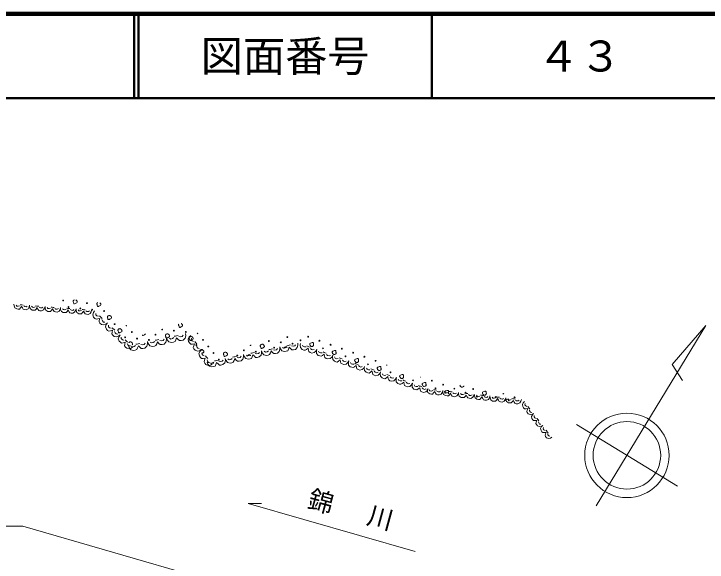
# Model space of a CAD drawing. Units: millimetres, scale not verified. Extents: x 63960 to 703960, y 389 to 360389.
# Drawn here: x 518434 to 600576, y 295449 to 360389 of the extents above; entities that cross this region are included whole.
import ezdxf
from ezdxf.enums import TextEntityAlignment as Align

# ---------------------------------------------------------------- set-up
doc = ezdxf.new("R2010")
doc.units = ezdxf.units.MM
doc.header["$LTSCALE"] = 1000
for name, color, linetype, lineweight in [('M-TTL', 2, 'Continuous', 140), ('M-TTL-LINE', 7, 'Continuous', 50), ('S-BGD', 1, 'Continuous', 13), ('S-BGD-HTXT', 6, 'Continuous', 13)]:
    doc.layers.add(name, color=color, linetype=linetype, lineweight=lineweight)
doc.layers.add('M-TTL-TXT', color=7, linetype='Continuous')
doc.styles.add('ＭＳ ゴシック', font='')
doc.styles.get('ＭＳ ゴシック').set_extended_font_data('MS Gothic')

# ---------------------------------------------------------------- blocks, each defined once
blk = doc.blocks.new('BUHIN191')
at = {"color": 1, "linetype": 'Continuous', "lineweight": 13}
for points in [[(542, -707), (364, -804), (133, -847), (-91, -760), (-207, -608), (-275, -469), (-232, -313), (-159, -122), (-366, -146), (-538, -148), (-638, -46), (-747, 95), (-793, 346), (-682, 560), (-542, 707)], [(-474, 450), (-496, 310), (-398, 183), (-259, 110)], [(-129, 131), (-63, 31), (-6, -44), (87, -158)], [(40, -272), (69, -419), (169, -550), (311, -581)]]:
    blk.add_lwpolyline(points, dxfattribs=at)
blk = doc.blocks.new('BUHIN192')
at = {"color": 1, "linetype": 'Continuous', "lineweight": 13}
for points in [[(931, -106), (875, -312), (738, -518), (509, -624), (309, -601), (154, -550), (67, -404), (-24, -209), (-157, -383), (-280, -515), (-431, -517), (-618, -496), (-841, -347), (-922, -107), (-931, 106)], [(-687, -30), (-597, -149), (-429, -168), (-272, -115)], [(-194, -2), (-69, -25), (29, -36), (183, -49)], [(235, -168), (367, -254), (539, -274), (667, -189)]]:
    blk.add_lwpolyline(points, dxfattribs=at)
blk = doc.blocks.new('BUHIN193')
at = {"color": 1, "linetype": 'Continuous', "lineweight": 13}
for points in [[(943, -330), (836, -531), (645, -713), (382, -769), (179, -698), (30, -609), (-25, -436), (-74, -212), (-253, -361), (-413, -469), (-570, -435), (-759, -369), (-956, -163), (-984, 106), (-943, 330)], [(-721, 131), (-656, -14), (-486, -73), (-310, -55)], [(-202, 44), (-78, -10), (21, -45), (179, -94)], [(205, -231), (322, -351), (496, -412), (649, -354)]]:
    blk.add_lwpolyline(points, dxfattribs=at)
blk = doc.blocks.new('BUHIN194')
at = {"color": 1, "linetype": 'Continuous', "lineweight": 13}
for points in [[(955, -354), (842, -556), (644, -738), (375, -790), (170, -714), (20, -621), (-34, -443), (-80, -215), (-265, -363), (-429, -471), (-589, -433), (-780, -362), (-978, -148), (-1001, 126), (-955, 354)], [(-733, 147), (-668, -2), (-497, -66), (-317, -51)], [(-205, 49), (-79, -9), (21, -46), (180, -99)], [(205, -239), (321, -363), (498, -429), (654, -373)]]:
    blk.add_lwpolyline(points, dxfattribs=at)
blk = doc.blocks.new('BUHIN195')
at = {"color": 1, "linetype": 'Continuous', "lineweight": 13}
for points in [[(1075, 226), (1088, -23), (1012, -303), (797, -506), (566, -554), (375, -555), (224, -424), (51, -242), (-33, -484), (-121, -677), (-289, -734), (-504, -780), (-807, -697), (-986, -460), (-1075, -226)], [(-215, -73), (-67, -53), (46, -30), (222, 13)], [(324, -100), (502, -147), (701, -105), (812, 36)], [(-753, -288), (-609, -386), (-415, -346), (-260, -229)]]:
    blk.add_lwpolyline(points, dxfattribs=at)
blk = doc.blocks.new('BUHIN196')
at = {"color": 1, "linetype": 'Continuous', "lineweight": 13}
for points in [[(636, -849), (423, -962), (147, -1010), (-118, -904), (-255, -721), (-333, -555), (-280, -369), (-191, -143), (-437, -169), (-642, -170), (-760, -47), (-888, 123), (-940, 422), (-805, 676), (-636, 849)], [(-559, 542), (-587, 375), (-472, 223), (-307, 135)], [(-152, 158), (-74, 37), (-7, -52), (102, -189)], [(45, -325), (76, -500), (194, -657), (363, -696)]]:
    blk.add_lwpolyline(points, dxfattribs=at)
blk = doc.blocks.new('BUHIN197')
at = {"color": 1, "linetype": 'Continuous', "lineweight": 13}
for points in [[(1131, 236), (1145, -27), (1064, -321), (837, -534), (594, -585), (393, -585), (235, -447), (53, -255), (-36, -509), (-129, -712), (-305, -772), (-532, -819), (-851, -732), (-1039, -482), (-1131, -236)], [(-226, -77), (-71, -56), (48, -31), (233, 13)], [(341, -106), (528, -156), (738, -112), (854, 36)], [(-793, -301), (-642, -405), (-438, -363), (-275, -240)]]:
    blk.add_lwpolyline(points, dxfattribs=at)
blk = doc.blocks.new('BUHIN198')
at = {"color": 1, "linetype": 'Continuous', "lineweight": 13}
for points in [[(754, -707), (569, -852), (312, -944), (40, -887), (-123, -735), (-226, -589), (-206, -402), (-159, -170), (-391, -236), (-587, -271), (-722, -173), (-873, -32), (-973, 247), (-887, 513), (-754, 707)], [(-628, 426), (-626, 261), (-491, 134), (-317, 78)], [(-172, 126), (-78, 23), (2, -51), (130, -164)], [(98, -304), (158, -467), (297, -598), (466, -607)]]:
    blk.add_lwpolyline(points, dxfattribs=at)
blk = doc.blocks.new('BUHIN199')
at = {"color": 1, "linetype": 'Continuous', "lineweight": 13}
for points in [[(919, -71), (871, -275), (744, -483), (523, -595), (325, -580), (171, -536), (81, -395), (-16, -207), (-140, -382), (-257, -517), (-406, -524), (-589, -509), (-815, -372), (-903, -139), (-919, 71)], [(-675, -54), (-582, -168), (-416, -181), (-264, -123)], [(-190, -8), (-67, -27), (30, -35), (182, -42)], [(238, -157), (370, -237), (540, -250), (663, -162)]]:
    blk.add_lwpolyline(points, dxfattribs=at)

msp = doc.modelspace()

# ---------------------------------------------------------------- linework, layer by layer
at = {"layer": 'M-TTL'}
msp.add_line((703960, 360389), (63960, 360389), dxfattribs=at)
at = {"layer": 'M-TTL-LINE'}
for p, q in [((532707, 360389), (532707, 350389)), ((533207, 360389), (533207, 350389)), ((567957, 360389), (567957, 350389)), ((63960, 350389), (703960, 350389))]:
    msp.add_line(p, q, dxfattribs=at)
at = {"layer": 'S-BGD'}
for p, q in [((600424, 323475), (587434, 302115)), ((600424, 323475), (596452, 318869)), ((532045, 321437), (532052, 321444)), ((596452, 318869), (597641, 316975)), ((597052, 304459), (585090, 311733)), ((546210, 302374), (547771, 302377)), ((565980, 296726), (546210, 302374))]:
    msp.add_line(p, q, dxfattribs=at)
for points in [[(525771, 326507), (525800, 326492), (525850, 326445), (525886, 326396), (525925, 326344), (525935, 326291), (525929, 326234), (525880, 326171), (525774, 326119), (525687, 326069), (525636, 326043), (525597, 326044), (525557, 326053), (525521, 326083), (525506, 326164), (525491, 326221), (525474, 326265), (525452, 326304), (525446, 326348), (525445, 326376), (525461, 326407), (525485, 326432)], [(525485, 326432), (525511, 326458), (525554, 326497), (525621, 326525)], [(528620, 326175), (528662, 326137), (528698, 326087), (528736, 326035), (528747, 325983), (528740, 325926), (528692, 325863), (528586, 325811), (528499, 325761), (528448, 325735), (528409, 325736), (528369, 325745), (528333, 325775), (528318, 325856), (528303, 325913), (528286, 325957), (528264, 325995), (528258, 326040), (528257, 326068), (528273, 326099), (528297, 326124)], [(528297, 326124), (528322, 326150), (528366, 326189), (528396, 326202)], [(538252, 323724), (538298, 323699), (538348, 323652), (538384, 323603), (538423, 323551), (538433, 323499), (538427, 323441), (538379, 323379), (538272, 323326), (538185, 323277), (538134, 323251), (538096, 323251), (538055, 323261), (538019, 323291), (538004, 323372), (537989, 323429), (537973, 323472), (537950, 323511), (537944, 323556), (537943, 323584), (537959, 323615), (537983, 323640)], [(534035, 322472), (534007, 322435), (533901, 322383), (533814, 322333), (533763, 322307), (533724, 322308), (533684, 322317), (533648, 322348)], [(532052, 321444), (532078, 321470), (532121, 321510), (532193, 321539), (532249, 321547), (532297, 321542), (532367, 321504), (532417, 321457), (532453, 321408), (532491, 321356), (532502, 321303), (532496, 321246), (532449, 321186)], [(540458, 320485), (540463, 320495), (540487, 320520)], [(540487, 320520), (540512, 320546), (540556, 320585), (540628, 320615), (540684, 320623), (540731, 320618), (540802, 320580), (540852, 320533), (540888, 320484), (540926, 320432), (540937, 320379), (540930, 320322), (540882, 320259), (540776, 320207)], [(550441, 320791), (550457, 320822), (550482, 320847)], [(550482, 320847), (550507, 320873), (550550, 320913), (550623, 320942), (550679, 320950), (550726, 320945), (550796, 320907), (550834, 320872)], [(546071, 319820), (546070, 319848), (546086, 319879), (546110, 319904)], [(546110, 319904), (546136, 319930), (546179, 319969), (546251, 319999), (546307, 320007), (546355, 320001), (546425, 319964), (546475, 319917), (546487, 319900)], [(541886, 319056), (541936, 319063), (541983, 319058), (542053, 319020), (542103, 318973)], [(571688, 316233), (571658, 316214), (571606, 316185), (571529, 316173), (571473, 316178), (571428, 316194), (571368, 316247), (571330, 316305), (571307, 316361), (571283, 316416)], [(571747, 316321), (571746, 316306), (571740, 316278), (571718, 316252), (571688, 316233)], [(569535, 315429), (569524, 315445), (569501, 315501), (569475, 315561), (569477, 315615), (569496, 315669), (569558, 315719), (569673, 315745), (569770, 315773), (569825, 315787), (569863, 315777), (569900, 315759), (569928, 315721), (569924, 315639), (569925, 315580), (569931, 315534), (569944, 315491), (569940, 315446), (569934, 315419), (569912, 315393), (569900, 315385)], [(576616, 314586), (576633, 314635), (576694, 314685), (576810, 314711), (576906, 314740), (576961, 314753), (576999, 314744), (577036, 314725), (577064, 314687), (577060, 314605), (577062, 314546), (577064, 314532)]]:
    msp.add_lwpolyline(points, dxfattribs=at)
for points in [[(529549, 324564), (529574, 324590), (529617, 324629), (529690, 324659), (529746, 324667), (529793, 324662), (529863, 324624), (529913, 324577), (529950, 324528), (529988, 324476), (529998, 324423), (529992, 324366), (529944, 324303), (529837, 324251), (529750, 324201), (529700, 324175), (529661, 324176), (529620, 324185), (529585, 324216), (529570, 324296), (529554, 324353), (529538, 324397), (529516, 324436), (529509, 324480), (529509, 324508), (529525, 324539)], [(530800, 323004), (530826, 323030), (530869, 323070), (530942, 323099), (530998, 323107), (531045, 323102), (531115, 323064), (531165, 323017), (531201, 322968), (531240, 322916), (531250, 322863), (531244, 322806), (531196, 322743), (531089, 322691), (531002, 322641), (530951, 322615), (530912, 322616), (530872, 322625), (530836, 322656), (530821, 322737), (530806, 322794), (530790, 322837), (530767, 322876), (530761, 322920), (530760, 322948), (530776, 322979)], [(536424, 322388), (536449, 322414), (536492, 322453), (536565, 322483), (536621, 322491), (536668, 322486), (536738, 322448), (536788, 322401), (536824, 322352), (536863, 322300), (536873, 322247), (536867, 322190), (536819, 322127), (536712, 322075), (536625, 322025), (536575, 321999), (536536, 322000), (536495, 322009), (536460, 322039), (536445, 322120), (536429, 322177), (536413, 322221), (536391, 322259), (536384, 322304), (536383, 322332), (536399, 322363)], [(539235, 322080), (539261, 322106), (539304, 322145), (539376, 322175), (539433, 322183), (539480, 322177), (539550, 322140), (539600, 322093), (539636, 322043), (539674, 321991), (539685, 321939), (539679, 321882), (539630, 321819), (539524, 321766), (539437, 321717), (539386, 321691), (539347, 321692), (539307, 321701), (539271, 321731), (539256, 321812), (539241, 321869), (539224, 321912), (539202, 321951), (539196, 321996), (539195, 322024), (539211, 322055)], [(547670, 321155), (547695, 321182), (547739, 321221), (547811, 321251), (547867, 321258), (547915, 321253), (547985, 321215), (548035, 321168), (548071, 321119), (548109, 321067), (548120, 321014), (548113, 320957), (548065, 320895), (547959, 320842), (547872, 320793), (547821, 320767), (547782, 320767), (547742, 320777), (547706, 320807), (547691, 320888), (547676, 320945), (547659, 320988), (547637, 321027), (547631, 321072), (547630, 321099), (547646, 321130)], [(553890, 321053), (553860, 321034), (553808, 321005), (553731, 320993), (553675, 320998), (553630, 321014), (553570, 321067), (553532, 321125), (553509, 321181), (553483, 321240), (553485, 321294), (553504, 321348), (553566, 321398), (553681, 321425), (553778, 321453), (553833, 321466), (553871, 321457), (553908, 321438), (553936, 321401), (553932, 321318), (553933, 321259), (553939, 321214), (553952, 321171), (553948, 321126), (553942, 321098), (553920, 321072)], [(556556, 320107), (556525, 320087), (556474, 320059), (556396, 320046), (556340, 320052), (556295, 320068), (556236, 320121), (556198, 320178), (556174, 320234), (556149, 320294), (556150, 320347), (556170, 320402), (556231, 320451), (556347, 320478), (556443, 320506), (556498, 320520), (556536, 320510), (556573, 320492), (556601, 320454), (556597, 320372), (556598, 320313), (556605, 320267), (556617, 320224), (556613, 320179), (556608, 320152), (556585, 320125)], [(543298, 320212), (543324, 320238), (543367, 320277), (543440, 320307), (543496, 320315), (543543, 320310), (543613, 320272), (543663, 320225), (543699, 320175), (543738, 320123), (543748, 320071), (543742, 320014), (543694, 319951), (543587, 319898), (543500, 319849), (543450, 319823), (543411, 319824), (543370, 319833), (543334, 319863), (543319, 319944), (543304, 320001), (543288, 320044), (543266, 320083), (543259, 320128), (543258, 320156), (543274, 320187)], [(559221, 319160), (559190, 319140), (559139, 319112), (559062, 319100), (559005, 319105), (558961, 319121), (558901, 319174), (558863, 319231), (558839, 319288), (558814, 319347), (558816, 319401), (558835, 319455), (558896, 319505), (559012, 319531), (559108, 319560), (559163, 319573), (559201, 319564), (559238, 319545), (559266, 319507), (559262, 319425), (559264, 319366), (559270, 319320), (559283, 319277), (559279, 319232), (559273, 319205), (559250, 319179)], [(561886, 318213), (561856, 318194), (561804, 318166), (561727, 318153), (561671, 318159), (561626, 318175), (561566, 318228), (561528, 318285), (561505, 318341), (561479, 318400), (561481, 318454), (561500, 318508), (561562, 318558), (561677, 318585), (561774, 318613), (561829, 318627), (561867, 318617), (561904, 318599), (561932, 318561), (561928, 318479), (561929, 318420), (561935, 318374), (561948, 318331), (561944, 318286), (561938, 318259), (561916, 318232)], [(564552, 317267), (564521, 317247), (564470, 317219), (564392, 317207), (564336, 317212), (564291, 317228), (564232, 317281), (564194, 317338), (564170, 317395), (564145, 317454), (564146, 317508), (564166, 317562), (564227, 317612), (564343, 317638), (564439, 317666), (564494, 317680), (564532, 317671), (564569, 317652), (564597, 317614), (564593, 317532), (564594, 317473), (564601, 317427), (564613, 317384), (564609, 317339), (564604, 317312), (564581, 317286)], [(567217, 316320), (567186, 316301), (567135, 316272), (567058, 316260), (567001, 316266), (566957, 316282), (566897, 316334), (566859, 316392), (566835, 316448), (566810, 316507), (566812, 316561), (566831, 316615), (566892, 316665), (567008, 316692), (567104, 316720), (567159, 316733), (567197, 316724), (567234, 316705), (567262, 316668), (567258, 316586), (567260, 316527), (567266, 316481), (567279, 316438), (567275, 316393), (567269, 316366), (567246, 316339)], [(574354, 315287), (574323, 315267), (574272, 315239), (574194, 315226), (574138, 315232), (574093, 315248), (574034, 315301), (573996, 315358), (573972, 315414), (573947, 315474), (573948, 315527), (573968, 315582), (574029, 315631), (574145, 315658), (574241, 315686), (574296, 315700), (574334, 315690), (574371, 315672), (574399, 315634), (574395, 315552), (574396, 315493), (574403, 315447), (574415, 315404), (574411, 315359), (574406, 315332), (574383, 315305)]]:
    msp.add_lwpolyline(points, close=True, dxfattribs=at)
for centre, radius in [((524278, 326439), 49.8), ((527090, 326130), 49.8), ((524904, 325659), 49.8), ((526310, 325505), 49.8), ((527716, 325350), 49.8), ((529122, 325196), 49.8), ((530373, 323637), 49.8), ((537402, 322866), 49.8), ((531625, 322077), 49.8), ((532405, 322703), 49.8), ((535217, 322394), 49.8), ((538808, 322712), 49.8), ((550834, 322106), 49.8), ((553301, 322145), 49.8), ((533031, 321923), 49.8), ((534437, 321769), 49.8), ((540060, 321152), 49.8), ((540840, 321778), 49.8), ((548649, 321634), 49.8), ((550055, 321480), 49.8), ((551460, 321326), 49.8), ((552398, 321716), 49.8), ((554634, 321672), 49.8), ((555966, 321199), 49.8), ((541466, 320998), 49.8), ((545683, 320536), 49.8), ((547089, 320382), 49.8), ((549275, 320854), 49.8), ((555063, 320769), 49.8), ((557299, 320726), 49.8), ((542092, 320218), 49.8), ((544903, 319910), 49.8), ((557729, 319823), 49.8), ((558632, 320252), 49.8), ((559964, 319779), 49.8), ((542717, 319438), 49.8), ((560394, 318876), 49.8), ((563059, 317929), 49.8), ((565725, 316983), 49.8), ((567960, 316939), 49.8), ((569293, 316466), 49.8), ((568390, 316036), 49.8), ((570626, 315993), 49.8), ((571958, 315519), 49.8), ((572861, 315949), 49.8), ((573291, 315046), 49.8), ((575527, 315003), 49.8), ((577762, 314959), 49.8), ((591071, 308096), 5000), ((591071, 308096), 4000)]:
    msp.add_circle(centre, radius, dxfattribs=at)
for centre, start, end in [((531779, 323482), 156.59819, 298.10861), ((535997, 323020), 155.84766, 57.23852), ((540214, 322558), 141.9579, 309.80511), ((533657, 321143), 97.31387, 112.40344), ((546463, 321162), 175.64239, 32.61887), ((561297, 319306), 89.54409, 45.28145), ((562630, 318832), 192.78294, 302.0426), ((560824, 317973), 53.77405, 90.30701), ((566628, 317413), 231.23259, 285.66524), ((576430, 315432), 175.21502, 343.88191)]:
    msp.add_arc(centre, 49.8, start, end, dxfattribs=at)
at = {"layer": 'S-BGD-HTXT'}
for p, q in [((473170, 299708), (519488, 299708)), ((519488, 299708), (602657, 275672))]:
    msp.add_line(p, q, dxfattribs=at)

# ---------------------------------------------------------------- block references
at = {"layer": 'S-BGD'}
for name, p in [('BUHIN199', (519366, 325946)), ('BUHIN199', (521205, 325805)), ('BUHIN199', (523043, 325663)), ('BUHIN199', (524882, 325522)), ('BUHIN199', (526720, 325380)), ('BUHIN198', (528762, 324489)), ('BUHIN198', (530270, 323075)), ('BUHIN198', (531779, 321660)), ('BUHIN197', (535394, 321810)), ('BUHIN197', (537657, 322281)), ('BUHIN196', (540027, 321441)), ('BUHIN197', (533131, 321339)), ('BUHIN195', (551006, 321159)), ('BUHIN194', (553367, 321007)), ('BUHIN196', (541300, 319744)), ('BUHIN195', (546707, 320254)), ('BUHIN195', (548856, 320707)), ('BUHIN194', (555277, 320300)), ('BUHIN195', (542407, 319349)), ('BUHIN195', (544557, 319802)), ('BUHIN193', (557164, 319620)), ('BUHIN193', (559049, 318960)), ('BUHIN193', (560935, 318300)), ('BUHIN193', (562820, 317640)), ('BUHIN193', (564706, 316980)), ('BUHIN193', (566592, 316320)), ('BUHIN192', (568331, 315877)), ('BUHIN192', (570193, 315665)), ('BUHIN192', (572055, 315453)), ('BUHIN192', (573917, 315240)), ('BUHIN192', (575779, 315028)), ('BUHIN192', (577641, 314816)), ('BUHIN191', (579475, 313770)), ('BUHIN191', (580559, 312355)), ('BUHIN191', (581644, 310941))]:
    msp.add_blockref(name, p, dxfattribs=at)

# ---------------------------------------------------------------- texts
at = {"layer": 'M-TTL-TXT', "style": 'ＭＳ ゴシック'}
for s, p in [('図面番号', (550582, 355389)), ('４３', (585457, 355389))]:
    msp.add_text(s, height=3666, dxfattribs=at).set_placement(p, align=Align.MIDDLE_CENTER)
at = {"layer": 'S-BGD', "insert": (553022, 301710), "char_height": 2199, "attachment_point": 7, "rotation": 344.7, "style": 'ＭＳ ゴシック'}
msp.add_mtext('\\T2.43;錦川', dxfattribs=at)

doc.saveas('drawing.dxf')
